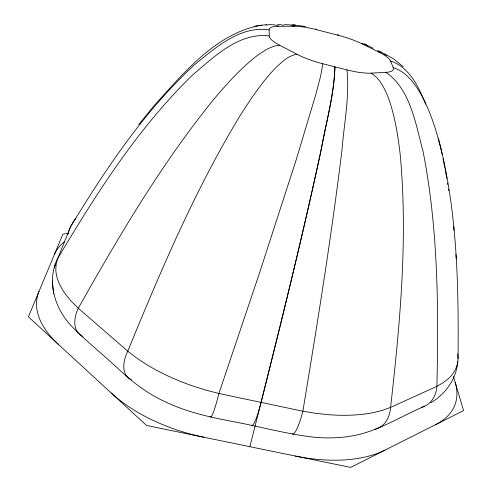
<?xml version="1.0" encoding="UTF-8"?>
<svg xmlns="http://www.w3.org/2000/svg" width="492" height="492" viewBox="0 0 492 492"><rect width="100%" height="100%" fill="white"/><g stroke="black" fill="none" stroke-linecap="round" stroke-linejoin="round"><path stroke-width="0.74" d="M75.866 218.411L73.32 221.621L70.83 226.302L57.724 258.454L56.18 263.804L55.799 269.518A121.075 56.912 16.6 0 0 66.039 294.905L71.568 301.578L78.283 308.232L127.766 351.196L136.469 357.875L146.192 364.308A125.792 58.966 16.3 0 0 192.882 386.023L205.797 390.094L218.909 393.489L302.863 411.214L315.79 413.329L328.428 414.676A124.771 58.505 16 0 0 373.268 412.622L382.438 410.34L390.58 407.401L436.921 386.306L443.237 382.714L448.433 378.637A118.683 55.94 15.7 0 0 458.046 358.699C458.728 285.102 457.357 210.305 438.489 138.713M54.594 267.832A30.885 26.777 14 0 1 57.724 258.454C96.487 193.362 137.729 128.437 192.292 75.27C213.639 57.195 238.768 32.208 269.229 35.928A35.768 8.825 15.8 0 0 279.708 45.246L296.996 54.28A36.236 9.065 16.1 0 0 322.838 63.769L320.618 76.211L315.852 94.366L295.975 160.533L259.13 274.136L218.909 393.489A34.907 3.272 -77.7 0 1 210.133 416.343M424.534 406.238C403.458 415.162 383.785 427.782 361.595 433.796C346.719 437.855 331.134 438.557 315.815 437.406C287.328 434.356 259.628 426.466 231.492 421.269C208.866 416.982 186.167 411.865 165.306 401.804C147.077 393.502 131.136 381.159 116.745 367.358C101.5 353.225 85.085 340.304 70.713 325.249C55.756 309.111 47.749 284.985 55.442 263.657M457.812 361.429C456.484 378.711 445.592 394.301 430.697 402.825M249.85 446.693C274.499 349.541 298.921 252.304 320.194 154.347C325.421 125.325 334.007 96.426 334.904 66.832C334.351 93.154 326.78 118.892 322.242 144.716C303.822 231.043 282.556 316.731 261.104 402.345A34.735 4.569 -78.1 0 1 251.51 425.445M138.75 124.648L153.959 105.805C183.479 73.406 215.834 33.081 261.689 25.135M337.377 34.944L337.949 34.508L338.225 35.27A34.342 8.143 16.3 0 1 361.608 43.653L378.403 51.875A34.791 8.352 16.5 0 1 390.543 61.002C409.412 67.103 418.821 86.992 425.629 104.107M296.996 54.28C288.195 55.541 281.615 62.287 275.409 68.074C261.732 82.416 250.699 98.972 240.096 115.638C194.887 190.164 160.767 270.723 127.766 351.196A34.348 19.434 -49.5 0 0 131.432 379.689M282.174 25.289L285.495 24.637L290.157 24.883L294.154 26.273A34.434 8.186 16 0 1 316.694 29.717L338.225 35.27M68.148 233.251L62.884 234.186L28.401 316.83L146.548 425.463L350.63 467.4L463.599 410.574L453.427 376.472M265.815 25.184L269.198 24.6L274.438 24.852L278.823 26.261L294.154 26.273M254.628 26.224L266.43 24.612M279.708 45.246C270.348 45.897 262.519 51.82 255.176 57.109C239.586 69.563 226.271 84.532 213.442 99.735C161.179 164.23 118.953 236.08 78.283 308.232A32.866 20.166 -48.5 0 0 82.92 336.466M322.838 63.769L346.94 69.889A36.137 9.016 16.4 0 0 371.146 73.142L385.974 72.336A35.535 8.708 16.6 0 0 393.182 67.625C406.589 71.801 415.1 84.114 421.81 95.694C431.582 114.052 437.443 134.144 442.167 154.31M277.439 24.643L281.486 24.649M292.777 24.926L305.44 26.439M291.756 24.846L295.655 25.098M361.608 43.653L364.713 44.096L373.237 48.277M278.823 26.261A35.024 8.462 15.8 0 0 269.161 29.871C240.182 25.553 215.545 47.65 194.691 64.612C144.414 110.854 106.21 168.344 70.83 226.302A28.942 25.461 14.6 0 0 68.013 234.026M378.403 51.875L381.89 52.49L386.386 55.467M377.548 50.381L381.89 52.49M384.59 53.837L393.901 59.083L403.139 66.611M364.713 44.096L367.665 45.805M385.974 72.336C410.672 89.366 415.691 124.513 423.052 151.37C438.224 228.632 438.643 307.875 436.921 386.306A31.691 24.016 65.8 0 1 421.675 407.247M371.146 73.142C379.664 78.222 384.055 87.644 387.819 96.407C394.861 115.165 397.905 135.097 400.23 154.906C408.009 239.063 400.021 323.718 390.58 407.401A33.517 24.385 67 0 1 375.187 429.215M316.005 28.843L316.694 29.717M390.543 61.002L393.182 67.625M346.94 69.889C349.744 96.389 344.099 123.129 342.02 149.531C331.399 237.101 317.254 324.197 302.863 411.214A34.569 5.843 -78.5 0 1 292.205 433.932M443.034 158.682L444.768 167.421M445.057 168.879L446.791 178.504M447.492 183.061L447.72 184.58M448.415 189.137L448.649 190.656M52.293 281.086L53.683 293.724M457.788 353.803L458.052 358.699M453.741 226.572L454.048 230.373M455.943 254.616L456.275 258.86M269.161 29.871L269.229 35.928M203.916 437.253A126.087 68.763 15.1 0 1 111.26 393.016M385.039 450.094A124.993 67.33 18.3 0 1 295.274 456.029M455.174 382.333A118.338 59.692 19.7 0 1 435.42 424.75M54.403 254.505A112.816 54.354 13.1 0 1 64.421 241.707M58.493 344.492A120.97 62.521 12.9 0 1 39.04 291.325"/></g></svg>
